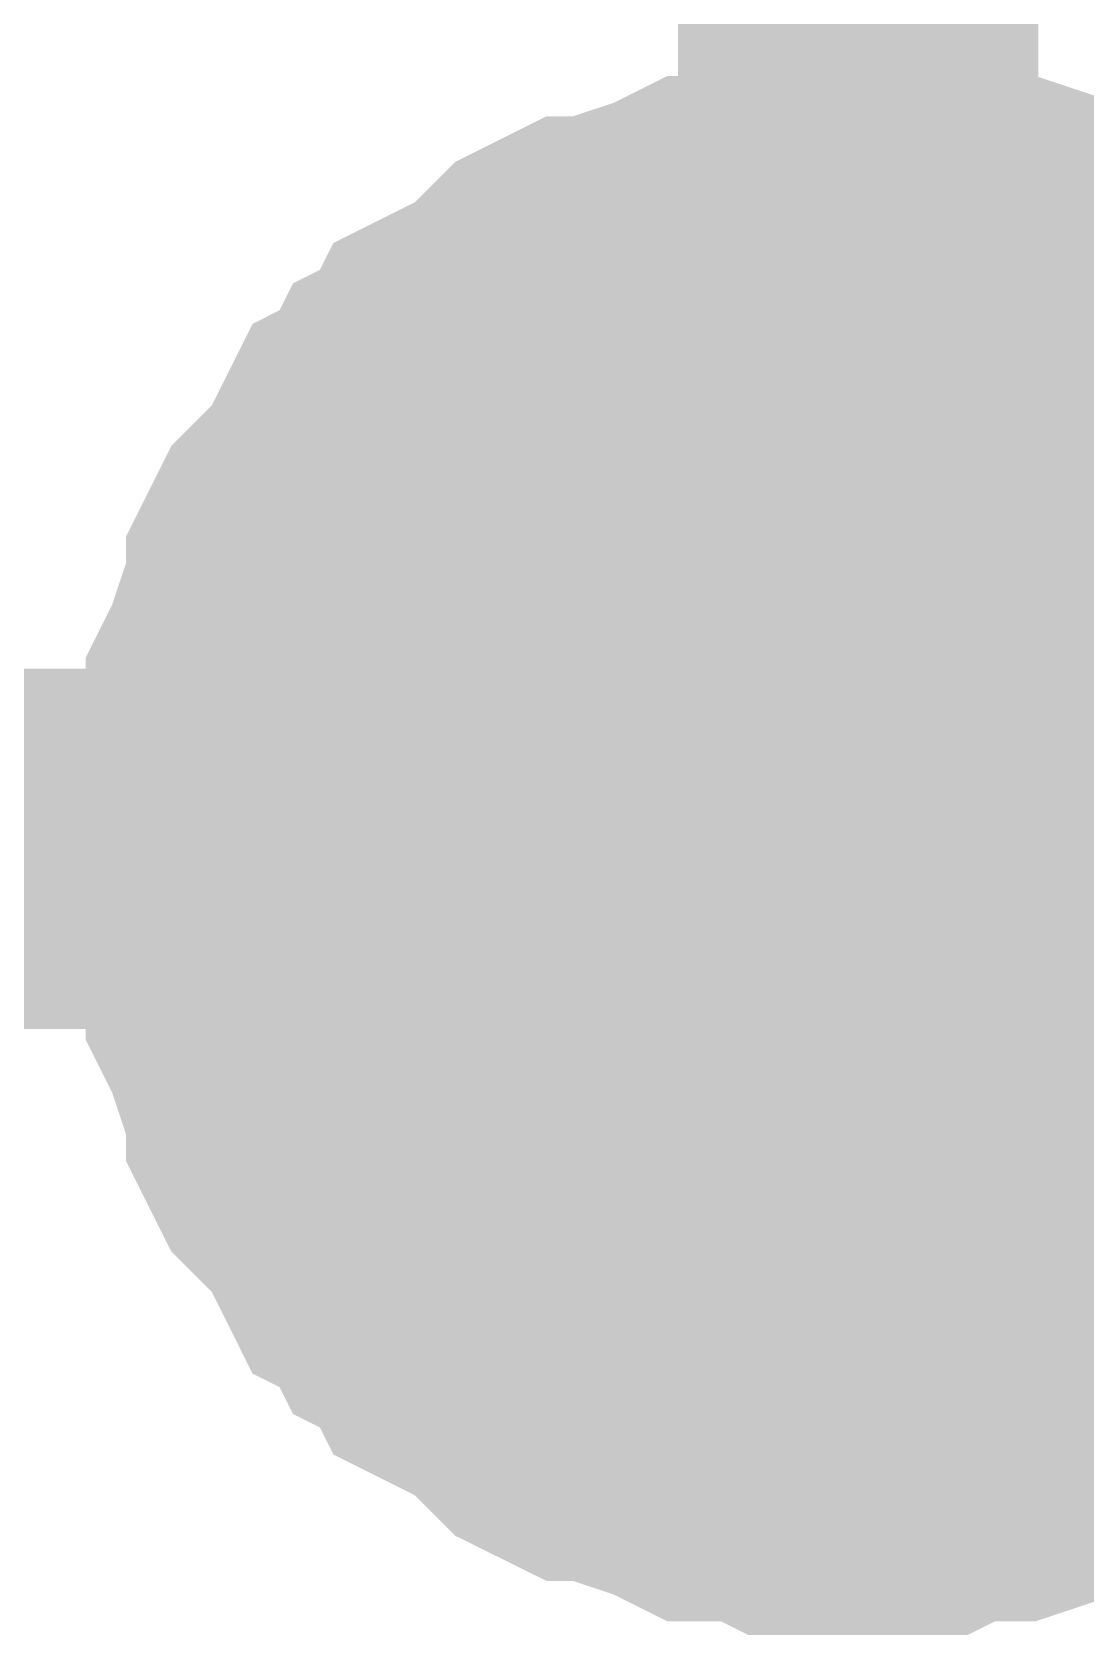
# Model space of a CAD drawing. Header units: inches. Extents: x 0 to 594, y 0 to 420.
# Drawn here: x 136.815 to 137.692, y 194.34 to 195.673 of the extents above; entities that cross this region are included whole.
import ezdxf

# ---------------------------------------------------------------- set-up
doc = ezdxf.new("R2010")
doc.units = ezdxf.units.IN
doc.layers.add('Sheet', color=255, linetype='Continuous')

msp = doc.modelspace()

# ---------------------------------------------------------------- linework, layer by layer
at = {"layer": 'Sheet'}
for points in [[(137.5025, 199.0924, 0.2997, 0.2997, 0), (137.5025, 194.9936, 0.2997, 0.2997, 0)], [(136.9985, 194.9936, 0.2997, 0.2997, 0), (136.9985, 195.016, 0.2997, 0.2997, 0), (136.9985, 195.0496, 0.2997, 0.2997, 0), (137.0097, 195.072, 0.2997, 0.2997, 0), (137.0097, 195.0944, 0.2997, 0.2997, 0), (137.0097, 195.1168, 0.2997, 0.2997, 0), (137.0209, 195.1392, 0.2997, 0.2997, 0), (137.0321, 195.1728, 0.2997, 0.2997, 0), (137.0433, 195.1952, 0.2997, 0.2997, 0), (137.0433, 195.2176, 0.2997, 0.2997, 0), (137.0545, 195.24, 0.2997, 0.2997, 0), (137.0657, 195.2512, 0.2997, 0.2997, 0), (137.0881, 195.2736, 0.2997, 0.2997, 0), (137.0993, 195.296, 0.2997, 0.2997, 0), (137.1105, 195.3184, 0.2997, 0.2997, 0), (137.1329, 195.3296, 0.2997, 0.2997, 0), (137.1441, 195.352, 0.2997, 0.2997, 0), (137.1665, 195.3632, 0.2997, 0.2997, 0), (137.1777, 195.3856, 0.2997, 0.2997, 0), (137.2001, 195.3968, 0.2997, 0.2997, 0), (137.2225, 195.408, 0.2997, 0.2997, 0), (137.2449, 195.4304, 0.2997, 0.2997, 0), (137.2561, 195.4416, 0.2997, 0.2997, 0), (137.2785, 195.4528, 0.2997, 0.2997, 0), (137.3009, 195.4528, 0.2997, 0.2997, 0), (137.3233, 195.464, 0.2997, 0.2997, 0), (137.3569, 195.4751, 0.2997, 0.2997, 0), (137.3793, 195.4863, 0.2997, 0.2997, 0), (137.4017, 195.4863, 0.2997, 0.2997, 0), (137.4241, 195.4863, 0.2997, 0.2997, 0), (137.4465, 195.4975, 0.2997, 0.2997, 0), (137.4801, 195.4975, 0.2997, 0.2997, 0), (137.5025, 195.4975, 0.2997, 0.2997, 0)], [(136.9985, 194.9936, 0.2997, 0.2997, 0), (136.9985, 195.016, 0.2997, 0.2997, 0), (136.9985, 195.0496, 0.2997, 0.2997, 0), (137.0097, 195.072, 0.2997, 0.2997, 0), (137.0097, 195.0944, 0.2997, 0.2997, 0), (137.0097, 195.1168, 0.2997, 0.2997, 0), (137.0209, 195.1392, 0.2997, 0.2997, 0), (137.0321, 195.1728, 0.2997, 0.2997, 0), (137.0433, 195.1952, 0.2997, 0.2997, 0), (137.0433, 195.2176, 0.2997, 0.2997, 0), (137.0545, 195.24, 0.2997, 0.2997, 0), (137.0657, 195.2512, 0.2997, 0.2997, 0), (137.0881, 195.2736, 0.2997, 0.2997, 0), (137.0993, 195.296, 0.2997, 0.2997, 0), (137.1105, 195.3184, 0.2997, 0.2997, 0), (137.1329, 195.3296, 0.2997, 0.2997, 0), (137.1441, 195.352, 0.2997, 0.2997, 0), (137.1665, 195.3632, 0.2997, 0.2997, 0), (137.1777, 195.3856, 0.2997, 0.2997, 0), (137.2001, 195.3968, 0.2997, 0.2997, 0), (137.2225, 195.408, 0.2997, 0.2997, 0), (137.2449, 195.4304, 0.2997, 0.2997, 0), (137.2561, 195.4416, 0.2997, 0.2997, 0), (137.2785, 195.4528, 0.2997, 0.2997, 0), (137.3009, 195.4528, 0.2997, 0.2997, 0), (137.3233, 195.464, 0.2997, 0.2997, 0), (137.3569, 195.4751, 0.2997, 0.2997, 0), (137.3793, 195.4863, 0.2997, 0.2997, 0), (137.4017, 195.4863, 0.2997, 0.2997, 0), (137.4241, 195.4863, 0.2997, 0.2997, 0), (137.4465, 195.4975, 0.2997, 0.2997, 0), (137.4801, 195.4975, 0.2997, 0.2997, 0), (137.5025, 195.4975, 0.2997, 0.2997, 0)], [(136.9985, 194.9936, 0.2997, 0.2997, 0), (136.9985, 195.016, 0.2997, 0.2997, 0), (136.9985, 195.0496, 0.2997, 0.2997, 0), (137.0097, 195.072, 0.2997, 0.2997, 0), (137.0097, 195.0944, 0.2997, 0.2997, 0), (137.0097, 195.1168, 0.2997, 0.2997, 0), (137.0209, 195.1392, 0.2997, 0.2997, 0), (137.0321, 195.1728, 0.2997, 0.2997, 0), (137.0433, 195.1952, 0.2997, 0.2997, 0), (137.0433, 195.2176, 0.2997, 0.2997, 0), (137.0545, 195.24, 0.2997, 0.2997, 0), (137.0657, 195.2512, 0.2997, 0.2997, 0), (137.0881, 195.2736, 0.2997, 0.2997, 0), (137.0993, 195.296, 0.2997, 0.2997, 0), (137.1105, 195.3184, 0.2997, 0.2997, 0), (137.1329, 195.3296, 0.2997, 0.2997, 0), (137.1441, 195.352, 0.2997, 0.2997, 0), (137.1665, 195.3632, 0.2997, 0.2997, 0), (137.1777, 195.3856, 0.2997, 0.2997, 0), (137.2001, 195.3968, 0.2997, 0.2997, 0), (137.2225, 195.408, 0.2997, 0.2997, 0), (137.2449, 195.4304, 0.2997, 0.2997, 0), (137.2561, 195.4416, 0.2997, 0.2997, 0), (137.2785, 195.4528, 0.2997, 0.2997, 0), (137.3009, 195.4528, 0.2997, 0.2997, 0), (137.3233, 195.464, 0.2997, 0.2997, 0), (137.3569, 195.4751, 0.2997, 0.2997, 0), (137.3793, 195.4863, 0.2997, 0.2997, 0), (137.4017, 195.4863, 0.2997, 0.2997, 0), (137.4241, 195.4863, 0.2997, 0.2997, 0), (137.4465, 195.4975, 0.2997, 0.2997, 0), (137.4801, 195.4975, 0.2997, 0.2997, 0), (137.5025, 195.4975, 0.2997, 0.2997, 0)], [(136.9985, 194.9936, 0.2997, 0.2997, 0), (136.9985, 195.016, 0.2997, 0.2997, 0), (136.9985, 195.0496, 0.2997, 0.2997, 0), (137.0097, 195.072, 0.2997, 0.2997, 0), (137.0097, 195.0944, 0.2997, 0.2997, 0), (137.0097, 195.1168, 0.2997, 0.2997, 0), (137.0209, 195.1392, 0.2997, 0.2997, 0), (137.0321, 195.1728, 0.2997, 0.2997, 0), (137.0433, 195.1952, 0.2997, 0.2997, 0), (137.0433, 195.2176, 0.2997, 0.2997, 0), (137.0545, 195.24, 0.2997, 0.2997, 0), (137.0657, 195.2512, 0.2997, 0.2997, 0), (137.0881, 195.2736, 0.2997, 0.2997, 0), (137.0993, 195.296, 0.2997, 0.2997, 0), (137.1105, 195.3184, 0.2997, 0.2997, 0), (137.1329, 195.3296, 0.2997, 0.2997, 0), (137.1441, 195.352, 0.2997, 0.2997, 0), (137.1665, 195.3632, 0.2997, 0.2997, 0), (137.1777, 195.3856, 0.2997, 0.2997, 0), (137.2001, 195.3968, 0.2997, 0.2997, 0), (137.2225, 195.408, 0.2997, 0.2997, 0), (137.2449, 195.4304, 0.2997, 0.2997, 0), (137.2561, 195.4416, 0.2997, 0.2997, 0), (137.2785, 195.4528, 0.2997, 0.2997, 0), (137.3009, 195.4528, 0.2997, 0.2997, 0), (137.3233, 195.464, 0.2997, 0.2997, 0), (137.3569, 195.4751, 0.2997, 0.2997, 0), (137.3793, 195.4863, 0.2997, 0.2997, 0), (137.4017, 195.4863, 0.2997, 0.2997, 0), (137.4241, 195.4863, 0.2997, 0.2997, 0), (137.4465, 195.4975, 0.2997, 0.2997, 0), (137.4801, 195.4975, 0.2997, 0.2997, 0), (137.5025, 195.4975, 0.2997, 0.2997, 0)], [(136.9985, 194.9936, 0.2997, 0.2997, 0), (136.9985, 195.016, 0.2997, 0.2997, 0), (136.9985, 195.0496, 0.2997, 0.2997, 0), (137.0097, 195.072, 0.2997, 0.2997, 0), (137.0097, 195.0944, 0.2997, 0.2997, 0), (137.0097, 195.1168, 0.2997, 0.2997, 0), (137.0209, 195.1392, 0.2997, 0.2997, 0), (137.0321, 195.1728, 0.2997, 0.2997, 0), (137.0433, 195.1952, 0.2997, 0.2997, 0), (137.0433, 195.2176, 0.2997, 0.2997, 0), (137.0545, 195.24, 0.2997, 0.2997, 0), (137.0657, 195.2512, 0.2997, 0.2997, 0), (137.0881, 195.2736, 0.2997, 0.2997, 0), (137.0993, 195.296, 0.2997, 0.2997, 0), (137.1105, 195.3184, 0.2997, 0.2997, 0), (137.1329, 195.3296, 0.2997, 0.2997, 0), (137.1441, 195.352, 0.2997, 0.2997, 0), (137.1665, 195.3632, 0.2997, 0.2997, 0), (137.1777, 195.3856, 0.2997, 0.2997, 0), (137.2001, 195.3968, 0.2997, 0.2997, 0), (137.2225, 195.408, 0.2997, 0.2997, 0), (137.2449, 195.4304, 0.2997, 0.2997, 0), (137.2561, 195.4416, 0.2997, 0.2997, 0), (137.2785, 195.4528, 0.2997, 0.2997, 0), (137.3009, 195.4528, 0.2997, 0.2997, 0), (137.3233, 195.464, 0.2997, 0.2997, 0), (137.3569, 195.4751, 0.2997, 0.2997, 0), (137.3793, 195.4863, 0.2997, 0.2997, 0), (137.4017, 195.4863, 0.2997, 0.2997, 0), (137.4241, 195.4863, 0.2997, 0.2997, 0), (137.4465, 195.4975, 0.2997, 0.2997, 0), (137.4801, 195.4975, 0.2997, 0.2997, 0), (137.5025, 195.4975, 0.2997, 0.2997, 0)], [(137.5025, 195.4975, 0.2997, 0.2997, 0), (137.5025, 195.4975, 0.2997, 0.2997, 0)], [(137.5025, 195.4975, 0.2997, 0.2997, 0), (137.5249, 195.4975, 0.2997, 0.2997, 0), (137.5585, 195.4975, 0.2997, 0.2997, 0), (137.5809, 195.4863, 0.2997, 0.2997, 0), (137.6033, 195.4863, 0.2997, 0.2997, 0), (137.6257, 195.4863, 0.2997, 0.2997, 0), (137.6593, 195.4751, 0.2997, 0.2997, 0), (137.6817, 195.464, 0.2997, 0.2997, 0), (137.7041, 195.4528, 0.2997, 0.2997, 0), (137.7265, 195.4528, 0.2997, 0.2997, 0), (137.7489, 195.4416, 0.2997, 0.2997, 0), (137.7713, 195.4304, 0.2997, 0.2997, 0), (137.7937, 195.408, 0.2997, 0.2997, 0), (137.8049, 195.3968, 0.2997, 0.2997, 0), (137.8273, 195.3856, 0.2997, 0.2997, 0), (137.8497, 195.3632, 0.2997, 0.2997, 0)], [(137.5025, 195.4975, 0.2997, 0.2997, 0), (137.5025, 195.4975, 0.2997, 0.2997, 0)], [(137.5025, 195.4975, 0.2997, 0.2997, 0), (137.5249, 195.4975, 0.2997, 0.2997, 0), (137.5585, 195.4975, 0.2997, 0.2997, 0), (137.5809, 195.4863, 0.2997, 0.2997, 0), (137.6033, 195.4863, 0.2997, 0.2997, 0), (137.6257, 195.4863, 0.2997, 0.2997, 0), (137.6593, 195.4751, 0.2997, 0.2997, 0), (137.6817, 195.464, 0.2997, 0.2997, 0), (137.7041, 195.4528, 0.2997, 0.2997, 0), (137.7265, 195.4528, 0.2997, 0.2997, 0), (137.7489, 195.4416, 0.2997, 0.2997, 0), (137.7713, 195.4304, 0.2997, 0.2997, 0), (137.7937, 195.408, 0.2997, 0.2997, 0), (137.8049, 195.3968, 0.2997, 0.2997, 0), (137.8273, 195.3856, 0.2997, 0.2997, 0), (137.8497, 195.3632, 0.2997, 0.2997, 0)], [(137.5025, 195.4975, 0.2997, 0.2997, 0), (137.5025, 195.4975, 0.2997, 0.2997, 0)], [(137.5025, 195.4975, 0.2997, 0.2997, 0), (137.5249, 195.4975, 0.2997, 0.2997, 0), (137.5585, 195.4975, 0.2997, 0.2997, 0), (137.5809, 195.4863, 0.2997, 0.2997, 0), (137.6033, 195.4863, 0.2997, 0.2997, 0), (137.6257, 195.4863, 0.2997, 0.2997, 0), (137.6593, 195.4751, 0.2997, 0.2997, 0), (137.6817, 195.464, 0.2997, 0.2997, 0), (137.7041, 195.4528, 0.2997, 0.2997, 0), (137.7265, 195.4528, 0.2997, 0.2997, 0), (137.7489, 195.4416, 0.2997, 0.2997, 0), (137.7713, 195.4304, 0.2997, 0.2997, 0), (137.7937, 195.408, 0.2997, 0.2997, 0), (137.8049, 195.3968, 0.2997, 0.2997, 0), (137.8273, 195.3856, 0.2997, 0.2997, 0), (137.8497, 195.3632, 0.2997, 0.2997, 0)], [(137.5025, 195.4975, 0.2997, 0.2997, 0), (137.5025, 195.4975, 0.2997, 0.2997, 0)], [(137.5025, 195.4975, 0.2997, 0.2997, 0), (137.5249, 195.4975, 0.2997, 0.2997, 0), (137.5585, 195.4975, 0.2997, 0.2997, 0), (137.5809, 195.4863, 0.2997, 0.2997, 0), (137.6033, 195.4863, 0.2997, 0.2997, 0), (137.6257, 195.4863, 0.2997, 0.2997, 0), (137.6593, 195.4751, 0.2997, 0.2997, 0), (137.6817, 195.464, 0.2997, 0.2997, 0), (137.7041, 195.4528, 0.2997, 0.2997, 0), (137.7265, 195.4528, 0.2997, 0.2997, 0), (137.7489, 195.4416, 0.2997, 0.2997, 0), (137.7713, 195.4304, 0.2997, 0.2997, 0), (137.7937, 195.408, 0.2997, 0.2997, 0), (137.8049, 195.3968, 0.2997, 0.2997, 0), (137.8273, 195.3856, 0.2997, 0.2997, 0), (137.8497, 195.3632, 0.2997, 0.2997, 0)], [(137.5025, 195.4975, 0.2997, 0.2997, 0), (137.5025, 195.4975, 0.2997, 0.2997, 0)], [(137.5025, 195.4975, 0.2997, 0.2997, 0), (137.5249, 195.4975, 0.2997, 0.2997, 0), (137.5585, 195.4975, 0.2997, 0.2997, 0), (137.5809, 195.4863, 0.2997, 0.2997, 0), (137.6033, 195.4863, 0.2997, 0.2997, 0), (137.6257, 195.4863, 0.2997, 0.2997, 0), (137.6593, 195.4751, 0.2997, 0.2997, 0), (137.6817, 195.464, 0.2997, 0.2997, 0), (137.7041, 195.4528, 0.2997, 0.2997, 0), (137.7265, 195.4528, 0.2997, 0.2997, 0), (137.7489, 195.4416, 0.2997, 0.2997, 0), (137.7713, 195.4304, 0.2997, 0.2997, 0), (137.7937, 195.408, 0.2997, 0.2997, 0), (137.8049, 195.3968, 0.2997, 0.2997, 0), (137.8273, 195.3856, 0.2997, 0.2997, 0), (137.8497, 195.3632, 0.2997, 0.2997, 0)], [(136.9985, 194.9936, 0.0991, 0.0991, 0), (136.9985, 195.016, 0.0991, 0.0991, 0), (136.9985, 195.0496, 0.0991, 0.0991, 0), (137.0097, 195.072, 0.0991, 0.0991, 0), (137.0097, 195.0944, 0.0991, 0.0991, 0), (137.0097, 195.1168, 0.0991, 0.0991, 0), (137.0209, 195.1392, 0.0991, 0.0991, 0), (137.0321, 195.1728, 0.0991, 0.0991, 0), (137.0433, 195.1952, 0.0991, 0.0991, 0), (137.0433, 195.2176, 0.0991, 0.0991, 0), (137.0545, 195.24, 0.0991, 0.0991, 0), (137.0657, 195.2512, 0.0991, 0.0991, 0), (137.0881, 195.2736, 0.0991, 0.0991, 0), (137.0993, 195.296, 0.0991, 0.0991, 0), (137.1105, 195.3184, 0.0991, 0.0991, 0), (137.1329, 195.3296, 0.0991, 0.0991, 0), (137.1441, 195.352, 0.0991, 0.0991, 0), (137.1665, 195.3632, 0.0991, 0.0991, 0), (137.1777, 195.3856, 0.0991, 0.0991, 0), (137.2001, 195.3968, 0.0991, 0.0991, 0), (137.2225, 195.408, 0.0991, 0.0991, 0), (137.2449, 195.4304, 0.0991, 0.0991, 0), (137.2561, 195.4416, 0.0991, 0.0991, 0), (137.2785, 195.4528, 0.0991, 0.0991, 0), (137.3009, 195.4528, 0.0991, 0.0991, 0), (137.3233, 195.464, 0.0991, 0.0991, 0), (137.3569, 195.4751, 0.0991, 0.0991, 0), (137.3793, 195.4863, 0.0991, 0.0991, 0), (137.4017, 195.4863, 0.0991, 0.0991, 0), (137.4241, 195.4863, 0.0991, 0.0991, 0), (137.4465, 195.4975, 0.0991, 0.0991, 0), (137.4801, 195.4975, 0.0991, 0.0991, 0), (137.5025, 195.4975, 0.0991, 0.0991, 0)], [(136.9985, 194.9936, 0.0991, 0.0991, 0), (136.9985, 195.016, 0.0991, 0.0991, 0), (136.9985, 195.0496, 0.0991, 0.0991, 0), (137.0097, 195.072, 0.0991, 0.0991, 0), (137.0097, 195.0944, 0.0991, 0.0991, 0), (137.0097, 195.1168, 0.0991, 0.0991, 0), (137.0209, 195.1392, 0.0991, 0.0991, 0), (137.0321, 195.1728, 0.0991, 0.0991, 0), (137.0433, 195.1952, 0.0991, 0.0991, 0), (137.0433, 195.2176, 0.0991, 0.0991, 0), (137.0545, 195.24, 0.0991, 0.0991, 0), (137.0657, 195.2512, 0.0991, 0.0991, 0), (137.0881, 195.2736, 0.0991, 0.0991, 0), (137.0993, 195.296, 0.0991, 0.0991, 0), (137.1105, 195.3184, 0.0991, 0.0991, 0), (137.1329, 195.3296, 0.0991, 0.0991, 0), (137.1441, 195.352, 0.0991, 0.0991, 0), (137.1665, 195.3632, 0.0991, 0.0991, 0), (137.1777, 195.3856, 0.0991, 0.0991, 0), (137.2001, 195.3968, 0.0991, 0.0991, 0), (137.2225, 195.408, 0.0991, 0.0991, 0), (137.2449, 195.4304, 0.0991, 0.0991, 0), (137.2561, 195.4416, 0.0991, 0.0991, 0), (137.2785, 195.4528, 0.0991, 0.0991, 0), (137.3009, 195.4528, 0.0991, 0.0991, 0), (137.3233, 195.464, 0.0991, 0.0991, 0), (137.3569, 195.4751, 0.0991, 0.0991, 0), (137.3793, 195.4863, 0.0991, 0.0991, 0), (137.4017, 195.4863, 0.0991, 0.0991, 0), (137.4241, 195.4863, 0.0991, 0.0991, 0), (137.4465, 195.4975, 0.0991, 0.0991, 0), (137.4801, 195.4975, 0.0991, 0.0991, 0), (137.5025, 195.4975, 0.0991, 0.0991, 0)], [(136.9985, 194.9936, 0.0991, 0.0991, 0), (136.9985, 195.016, 0.0991, 0.0991, 0), (136.9985, 195.0496, 0.0991, 0.0991, 0), (137.0097, 195.072, 0.0991, 0.0991, 0), (137.0097, 195.0944, 0.0991, 0.0991, 0), (137.0097, 195.1168, 0.0991, 0.0991, 0), (137.0209, 195.1392, 0.0991, 0.0991, 0), (137.0321, 195.1728, 0.0991, 0.0991, 0), (137.0433, 195.1952, 0.0991, 0.0991, 0), (137.0433, 195.2176, 0.0991, 0.0991, 0), (137.0545, 195.24, 0.0991, 0.0991, 0), (137.0657, 195.2512, 0.0991, 0.0991, 0), (137.0881, 195.2736, 0.0991, 0.0991, 0), (137.0993, 195.296, 0.0991, 0.0991, 0), (137.1105, 195.3184, 0.0991, 0.0991, 0), (137.1329, 195.3296, 0.0991, 0.0991, 0), (137.1441, 195.352, 0.0991, 0.0991, 0), (137.1665, 195.3632, 0.0991, 0.0991, 0), (137.1777, 195.3856, 0.0991, 0.0991, 0), (137.2001, 195.3968, 0.0991, 0.0991, 0), (137.2225, 195.408, 0.0991, 0.0991, 0), (137.2449, 195.4304, 0.0991, 0.0991, 0), (137.2561, 195.4416, 0.0991, 0.0991, 0), (137.2785, 195.4528, 0.0991, 0.0991, 0), (137.3009, 195.4528, 0.0991, 0.0991, 0), (137.3233, 195.464, 0.0991, 0.0991, 0), (137.3569, 195.4751, 0.0991, 0.0991, 0), (137.3793, 195.4863, 0.0991, 0.0991, 0), (137.4017, 195.4863, 0.0991, 0.0991, 0), (137.4241, 195.4863, 0.0991, 0.0991, 0), (137.4465, 195.4975, 0.0991, 0.0991, 0), (137.4801, 195.4975, 0.0991, 0.0991, 0), (137.5025, 195.4975, 0.0991, 0.0991, 0)], [(136.9985, 194.9936, 0.0991, 0.0991, 0), (136.9985, 195.016, 0.0991, 0.0991, 0), (136.9985, 195.0496, 0.0991, 0.0991, 0), (137.0097, 195.072, 0.0991, 0.0991, 0), (137.0097, 195.0944, 0.0991, 0.0991, 0), (137.0097, 195.1168, 0.0991, 0.0991, 0), (137.0209, 195.1392, 0.0991, 0.0991, 0), (137.0321, 195.1728, 0.0991, 0.0991, 0), (137.0433, 195.1952, 0.0991, 0.0991, 0), (137.0433, 195.2176, 0.0991, 0.0991, 0), (137.0545, 195.24, 0.0991, 0.0991, 0), (137.0657, 195.2512, 0.0991, 0.0991, 0), (137.0881, 195.2736, 0.0991, 0.0991, 0), (137.0993, 195.296, 0.0991, 0.0991, 0), (137.1105, 195.3184, 0.0991, 0.0991, 0), (137.1329, 195.3296, 0.0991, 0.0991, 0), (137.1441, 195.352, 0.0991, 0.0991, 0), (137.1665, 195.3632, 0.0991, 0.0991, 0), (137.1777, 195.3856, 0.0991, 0.0991, 0), (137.2001, 195.3968, 0.0991, 0.0991, 0), (137.2225, 195.408, 0.0991, 0.0991, 0), (137.2449, 195.4304, 0.0991, 0.0991, 0), (137.2561, 195.4416, 0.0991, 0.0991, 0), (137.2785, 195.4528, 0.0991, 0.0991, 0), (137.3009, 195.4528, 0.0991, 0.0991, 0), (137.3233, 195.464, 0.0991, 0.0991, 0), (137.3569, 195.4751, 0.0991, 0.0991, 0), (137.3793, 195.4863, 0.0991, 0.0991, 0), (137.4017, 195.4863, 0.0991, 0.0991, 0), (137.4241, 195.4863, 0.0991, 0.0991, 0), (137.4465, 195.4975, 0.0991, 0.0991, 0), (137.4801, 195.4975, 0.0991, 0.0991, 0), (137.5025, 195.4975, 0.0991, 0.0991, 0)], [(136.9985, 194.9936, 0.0991, 0.0991, 0), (136.9985, 195.016, 0.0991, 0.0991, 0), (136.9985, 195.0496, 0.0991, 0.0991, 0), (137.0097, 195.072, 0.0991, 0.0991, 0), (137.0097, 195.0944, 0.0991, 0.0991, 0), (137.0097, 195.1168, 0.0991, 0.0991, 0), (137.0209, 195.1392, 0.0991, 0.0991, 0), (137.0321, 195.1728, 0.0991, 0.0991, 0), (137.0433, 195.1952, 0.0991, 0.0991, 0), (137.0433, 195.2176, 0.0991, 0.0991, 0), (137.0545, 195.24, 0.0991, 0.0991, 0), (137.0657, 195.2512, 0.0991, 0.0991, 0), (137.0881, 195.2736, 0.0991, 0.0991, 0), (137.0993, 195.296, 0.0991, 0.0991, 0), (137.1105, 195.3184, 0.0991, 0.0991, 0), (137.1329, 195.3296, 0.0991, 0.0991, 0), (137.1441, 195.352, 0.0991, 0.0991, 0), (137.1665, 195.3632, 0.0991, 0.0991, 0), (137.1777, 195.3856, 0.0991, 0.0991, 0), (137.2001, 195.3968, 0.0991, 0.0991, 0), (137.2225, 195.408, 0.0991, 0.0991, 0), (137.2449, 195.4304, 0.0991, 0.0991, 0), (137.2561, 195.4416, 0.0991, 0.0991, 0), (137.2785, 195.4528, 0.0991, 0.0991, 0), (137.3009, 195.4528, 0.0991, 0.0991, 0), (137.3233, 195.464, 0.0991, 0.0991, 0), (137.3569, 195.4751, 0.0991, 0.0991, 0), (137.3793, 195.4863, 0.0991, 0.0991, 0), (137.4017, 195.4863, 0.0991, 0.0991, 0), (137.4241, 195.4863, 0.0991, 0.0991, 0), (137.4465, 195.4975, 0.0991, 0.0991, 0), (137.4801, 195.4975, 0.0991, 0.0991, 0), (137.5025, 195.4975, 0.0991, 0.0991, 0)], [(137.5025, 195.4975, 0.0991, 0.0991, 0), (137.5025, 195.4975, 0.0991, 0.0991, 0)], [(137.5025, 195.4975, 0.0991, 0.0991, 0), (137.5249, 195.4975, 0.0991, 0.0991, 0), (137.5585, 195.4975, 0.0991, 0.0991, 0), (137.5809, 195.4863, 0.0991, 0.0991, 0), (137.6033, 195.4863, 0.0991, 0.0991, 0), (137.6257, 195.4863, 0.0991, 0.0991, 0), (137.6593, 195.4751, 0.0991, 0.0991, 0), (137.6817, 195.464, 0.0991, 0.0991, 0), (137.7041, 195.4528, 0.0991, 0.0991, 0), (137.7265, 195.4528, 0.0991, 0.0991, 0), (137.7489, 195.4416, 0.0991, 0.0991, 0)], [(137.5025, 195.4975, 0.0991, 0.0991, 0), (137.5025, 195.4975, 0.0991, 0.0991, 0)], [(137.5025, 195.4975, 0.0991, 0.0991, 0), (137.5249, 195.4975, 0.0991, 0.0991, 0), (137.5585, 195.4975, 0.0991, 0.0991, 0), (137.5809, 195.4863, 0.0991, 0.0991, 0), (137.6033, 195.4863, 0.0991, 0.0991, 0), (137.6257, 195.4863, 0.0991, 0.0991, 0), (137.6593, 195.4751, 0.0991, 0.0991, 0), (137.6817, 195.464, 0.0991, 0.0991, 0), (137.7041, 195.4528, 0.0991, 0.0991, 0), (137.7265, 195.4528, 0.0991, 0.0991, 0), (137.7489, 195.4416, 0.0991, 0.0991, 0)], [(137.5025, 195.4975, 0.0991, 0.0991, 0), (137.5025, 195.4975, 0.0991, 0.0991, 0)], [(137.5025, 195.4975, 0.0991, 0.0991, 0), (137.5249, 195.4975, 0.0991, 0.0991, 0), (137.5585, 195.4975, 0.0991, 0.0991, 0), (137.5809, 195.4863, 0.0991, 0.0991, 0), (137.6033, 195.4863, 0.0991, 0.0991, 0), (137.6257, 195.4863, 0.0991, 0.0991, 0), (137.6593, 195.4751, 0.0991, 0.0991, 0), (137.6817, 195.464, 0.0991, 0.0991, 0), (137.7041, 195.4528, 0.0991, 0.0991, 0), (137.7265, 195.4528, 0.0991, 0.0991, 0), (137.7489, 195.4416, 0.0991, 0.0991, 0)], [(137.5025, 195.4975, 0.0991, 0.0991, 0), (137.5025, 195.4975, 0.0991, 0.0991, 0)], [(137.5025, 195.4975, 0.0991, 0.0991, 0), (137.5249, 195.4975, 0.0991, 0.0991, 0), (137.5585, 195.4975, 0.0991, 0.0991, 0), (137.5809, 195.4863, 0.0991, 0.0991, 0), (137.6033, 195.4863, 0.0991, 0.0991, 0), (137.6257, 195.4863, 0.0991, 0.0991, 0), (137.6593, 195.4751, 0.0991, 0.0991, 0), (137.6817, 195.464, 0.0991, 0.0991, 0), (137.7041, 195.4528, 0.0991, 0.0991, 0), (137.7265, 195.4528, 0.0991, 0.0991, 0), (137.7489, 195.4416, 0.0991, 0.0991, 0)], [(137.5025, 195.4975, 0.0991, 0.0991, 0), (137.5025, 195.4975, 0.0991, 0.0991, 0)], [(137.5025, 195.4975, 0.0991, 0.0991, 0), (137.5249, 195.4975, 0.0991, 0.0991, 0), (137.5585, 195.4975, 0.0991, 0.0991, 0), (137.5809, 195.4863, 0.0991, 0.0991, 0), (137.6033, 195.4863, 0.0991, 0.0991, 0), (137.6257, 195.4863, 0.0991, 0.0991, 0), (137.6593, 195.4751, 0.0991, 0.0991, 0), (137.6817, 195.464, 0.0991, 0.0991, 0), (137.7041, 195.4528, 0.0991, 0.0991, 0), (137.7265, 195.4528, 0.0991, 0.0991, 0), (137.7489, 195.4416, 0.0991, 0.0991, 0)], [(147.5033, 194.9936, 0.2997, 0.2997, 0), (137.5025, 194.9936, 0.2997, 0.2997, 0), (130.0103, 194.9936, 0.2997, 0.2997, 0)], [(137.5025, 194.4897, 0.2997, 0.2997, 0), (137.4801, 194.4897, 0.2997, 0.2997, 0), (137.4465, 194.4897, 0.2997, 0.2997, 0), (137.4241, 194.5009, 0.2997, 0.2997, 0), (137.4017, 194.5009, 0.2997, 0.2997, 0), (137.3793, 194.5009, 0.2997, 0.2997, 0), (137.3569, 194.5121, 0.2997, 0.2997, 0), (137.3233, 194.5233, 0.2997, 0.2997, 0), (137.3009, 194.5345, 0.2997, 0.2997, 0), (137.2785, 194.5345, 0.2997, 0.2997, 0), (137.2561, 194.5456, 0.2997, 0.2997, 0), (137.2449, 194.5568, 0.2997, 0.2997, 0), (137.2225, 194.5792, 0.2997, 0.2997, 0), (137.2001, 194.5904, 0.2997, 0.2997, 0), (137.1777, 194.6016, 0.2997, 0.2997, 0), (137.1665, 194.624, 0.2997, 0.2997, 0), (137.1441, 194.6352, 0.2997, 0.2997, 0), (137.1329, 194.6576, 0.2997, 0.2997, 0), (137.1105, 194.6688, 0.2997, 0.2997, 0), (137.0993, 194.6912, 0.2997, 0.2997, 0), (137.0881, 194.7136, 0.2997, 0.2997, 0), (137.0657, 194.736, 0.2997, 0.2997, 0), (137.0545, 194.7472, 0.2997, 0.2997, 0), (137.0433, 194.7696, 0.2997, 0.2997, 0), (137.0433, 194.792, 0.2997, 0.2997, 0), (137.0321, 194.8144, 0.2997, 0.2997, 0), (137.0209, 194.848, 0.2997, 0.2997, 0), (137.0097, 194.8704, 0.2997, 0.2997, 0), (137.0097, 194.8928, 0.2997, 0.2997, 0), (137.0097, 194.9152, 0.2997, 0.2997, 0), (136.9985, 194.9376, 0.2997, 0.2997, 0), (136.9985, 194.9712, 0.2997, 0.2997, 0), (136.9985, 194.9936, 0.2997, 0.2997, 0)], [(136.9985, 194.9936, 0.2997, 0.2997, 0), (136.9985, 194.9936, 0.2997, 0.2997, 0)], [(137.5025, 194.4897, 0.2997, 0.2997, 0), (137.4801, 194.4897, 0.2997, 0.2997, 0), (137.4465, 194.4897, 0.2997, 0.2997, 0), (137.4241, 194.5009, 0.2997, 0.2997, 0), (137.4017, 194.5009, 0.2997, 0.2997, 0), (137.3793, 194.5009, 0.2997, 0.2997, 0), (137.3569, 194.5121, 0.2997, 0.2997, 0), (137.3233, 194.5233, 0.2997, 0.2997, 0), (137.3009, 194.5345, 0.2997, 0.2997, 0), (137.2785, 194.5345, 0.2997, 0.2997, 0), (137.2561, 194.5456, 0.2997, 0.2997, 0), (137.2449, 194.5568, 0.2997, 0.2997, 0), (137.2225, 194.5792, 0.2997, 0.2997, 0), (137.2001, 194.5904, 0.2997, 0.2997, 0), (137.1777, 194.6016, 0.2997, 0.2997, 0), (137.1665, 194.624, 0.2997, 0.2997, 0), (137.1441, 194.6352, 0.2997, 0.2997, 0), (137.1329, 194.6576, 0.2997, 0.2997, 0), (137.1105, 194.6688, 0.2997, 0.2997, 0), (137.0993, 194.6912, 0.2997, 0.2997, 0), (137.0881, 194.7136, 0.2997, 0.2997, 0), (137.0657, 194.736, 0.2997, 0.2997, 0), (137.0545, 194.7472, 0.2997, 0.2997, 0), (137.0433, 194.7696, 0.2997, 0.2997, 0), (137.0433, 194.792, 0.2997, 0.2997, 0), (137.0321, 194.8144, 0.2997, 0.2997, 0), (137.0209, 194.848, 0.2997, 0.2997, 0), (137.0097, 194.8704, 0.2997, 0.2997, 0), (137.0097, 194.8928, 0.2997, 0.2997, 0), (137.0097, 194.9152, 0.2997, 0.2997, 0), (136.9985, 194.9376, 0.2997, 0.2997, 0), (136.9985, 194.9712, 0.2997, 0.2997, 0), (136.9985, 194.9936, 0.2997, 0.2997, 0)], [(136.9985, 194.9936, 0.2997, 0.2997, 0), (136.9985, 194.9936, 0.2997, 0.2997, 0)], [(137.5025, 194.4897, 0.2997, 0.2997, 0), (137.4801, 194.4897, 0.2997, 0.2997, 0), (137.4465, 194.4897, 0.2997, 0.2997, 0), (137.4241, 194.5009, 0.2997, 0.2997, 0), (137.4017, 194.5009, 0.2997, 0.2997, 0), (137.3793, 194.5009, 0.2997, 0.2997, 0), (137.3569, 194.5121, 0.2997, 0.2997, 0), (137.3233, 194.5233, 0.2997, 0.2997, 0), (137.3009, 194.5345, 0.2997, 0.2997, 0), (137.2785, 194.5345, 0.2997, 0.2997, 0), (137.2561, 194.5456, 0.2997, 0.2997, 0), (137.2449, 194.5568, 0.2997, 0.2997, 0), (137.2225, 194.5792, 0.2997, 0.2997, 0), (137.2001, 194.5904, 0.2997, 0.2997, 0), (137.1777, 194.6016, 0.2997, 0.2997, 0), (137.1665, 194.624, 0.2997, 0.2997, 0), (137.1441, 194.6352, 0.2997, 0.2997, 0), (137.1329, 194.6576, 0.2997, 0.2997, 0), (137.1105, 194.6688, 0.2997, 0.2997, 0), (137.0993, 194.6912, 0.2997, 0.2997, 0), (137.0881, 194.7136, 0.2997, 0.2997, 0), (137.0657, 194.736, 0.2997, 0.2997, 0), (137.0545, 194.7472, 0.2997, 0.2997, 0), (137.0433, 194.7696, 0.2997, 0.2997, 0), (137.0433, 194.792, 0.2997, 0.2997, 0), (137.0321, 194.8144, 0.2997, 0.2997, 0), (137.0209, 194.848, 0.2997, 0.2997, 0), (137.0097, 194.8704, 0.2997, 0.2997, 0), (137.0097, 194.8928, 0.2997, 0.2997, 0), (137.0097, 194.9152, 0.2997, 0.2997, 0), (136.9985, 194.9376, 0.2997, 0.2997, 0), (136.9985, 194.9712, 0.2997, 0.2997, 0), (136.9985, 194.9936, 0.2997, 0.2997, 0)], [(136.9985, 194.9936, 0.2997, 0.2997, 0), (136.9985, 194.9936, 0.2997, 0.2997, 0)], [(137.5025, 194.4897, 0.2997, 0.2997, 0), (137.4801, 194.4897, 0.2997, 0.2997, 0), (137.4465, 194.4897, 0.2997, 0.2997, 0), (137.4241, 194.5009, 0.2997, 0.2997, 0), (137.4017, 194.5009, 0.2997, 0.2997, 0), (137.3793, 194.5009, 0.2997, 0.2997, 0), (137.3569, 194.5121, 0.2997, 0.2997, 0), (137.3233, 194.5233, 0.2997, 0.2997, 0), (137.3009, 194.5345, 0.2997, 0.2997, 0), (137.2785, 194.5345, 0.2997, 0.2997, 0), (137.2561, 194.5456, 0.2997, 0.2997, 0), (137.2449, 194.5568, 0.2997, 0.2997, 0), (137.2225, 194.5792, 0.2997, 0.2997, 0), (137.2001, 194.5904, 0.2997, 0.2997, 0), (137.1777, 194.6016, 0.2997, 0.2997, 0), (137.1665, 194.624, 0.2997, 0.2997, 0), (137.1441, 194.6352, 0.2997, 0.2997, 0), (137.1329, 194.6576, 0.2997, 0.2997, 0), (137.1105, 194.6688, 0.2997, 0.2997, 0), (137.0993, 194.6912, 0.2997, 0.2997, 0), (137.0881, 194.7136, 0.2997, 0.2997, 0), (137.0657, 194.736, 0.2997, 0.2997, 0), (137.0545, 194.7472, 0.2997, 0.2997, 0), (137.0433, 194.7696, 0.2997, 0.2997, 0), (137.0433, 194.792, 0.2997, 0.2997, 0), (137.0321, 194.8144, 0.2997, 0.2997, 0), (137.0209, 194.848, 0.2997, 0.2997, 0), (137.0097, 194.8704, 0.2997, 0.2997, 0), (137.0097, 194.8928, 0.2997, 0.2997, 0), (137.0097, 194.9152, 0.2997, 0.2997, 0), (136.9985, 194.9376, 0.2997, 0.2997, 0), (136.9985, 194.9712, 0.2997, 0.2997, 0), (136.9985, 194.9936, 0.2997, 0.2997, 0)], [(136.9985, 194.9936, 0.2997, 0.2997, 0), (136.9985, 194.9936, 0.2997, 0.2997, 0)], [(137.5025, 194.4897, 0.2997, 0.2997, 0), (137.4801, 194.4897, 0.2997, 0.2997, 0), (137.4465, 194.4897, 0.2997, 0.2997, 0), (137.4241, 194.5009, 0.2997, 0.2997, 0), (137.4017, 194.5009, 0.2997, 0.2997, 0), (137.3793, 194.5009, 0.2997, 0.2997, 0), (137.3569, 194.5121, 0.2997, 0.2997, 0), (137.3233, 194.5233, 0.2997, 0.2997, 0), (137.3009, 194.5345, 0.2997, 0.2997, 0), (137.2785, 194.5345, 0.2997, 0.2997, 0), (137.2561, 194.5456, 0.2997, 0.2997, 0), (137.2449, 194.5568, 0.2997, 0.2997, 0), (137.2225, 194.5792, 0.2997, 0.2997, 0), (137.2001, 194.5904, 0.2997, 0.2997, 0), (137.1777, 194.6016, 0.2997, 0.2997, 0), (137.1665, 194.624, 0.2997, 0.2997, 0), (137.1441, 194.6352, 0.2997, 0.2997, 0), (137.1329, 194.6576, 0.2997, 0.2997, 0), (137.1105, 194.6688, 0.2997, 0.2997, 0), (137.0993, 194.6912, 0.2997, 0.2997, 0), (137.0881, 194.7136, 0.2997, 0.2997, 0), (137.0657, 194.736, 0.2997, 0.2997, 0), (137.0545, 194.7472, 0.2997, 0.2997, 0), (137.0433, 194.7696, 0.2997, 0.2997, 0), (137.0433, 194.792, 0.2997, 0.2997, 0), (137.0321, 194.8144, 0.2997, 0.2997, 0), (137.0209, 194.848, 0.2997, 0.2997, 0), (137.0097, 194.8704, 0.2997, 0.2997, 0), (137.0097, 194.8928, 0.2997, 0.2997, 0), (137.0097, 194.9152, 0.2997, 0.2997, 0), (136.9985, 194.9376, 0.2997, 0.2997, 0), (136.9985, 194.9712, 0.2997, 0.2997, 0), (136.9985, 194.9936, 0.2997, 0.2997, 0)], [(136.9985, 194.9936, 0.2997, 0.2997, 0), (136.9985, 194.9936, 0.2997, 0.2997, 0)], [(137.5025, 194.4897, 0.0991, 0.0991, 0), (137.4801, 194.4897, 0.0991, 0.0991, 0), (137.4465, 194.4897, 0.0991, 0.0991, 0), (137.4241, 194.5009, 0.0991, 0.0991, 0), (137.4017, 194.5009, 0.0991, 0.0991, 0), (137.3793, 194.5009, 0.0991, 0.0991, 0), (137.3569, 194.5121, 0.0991, 0.0991, 0), (137.3233, 194.5233, 0.0991, 0.0991, 0), (137.3009, 194.5345, 0.0991, 0.0991, 0), (137.2785, 194.5345, 0.0991, 0.0991, 0), (137.2561, 194.5456, 0.0991, 0.0991, 0), (137.2449, 194.5568, 0.0991, 0.0991, 0), (137.2225, 194.5792, 0.0991, 0.0991, 0), (137.2001, 194.5904, 0.0991, 0.0991, 0), (137.1777, 194.6016, 0.0991, 0.0991, 0), (137.1665, 194.624, 0.0991, 0.0991, 0), (137.1441, 194.6352, 0.0991, 0.0991, 0), (137.1329, 194.6576, 0.0991, 0.0991, 0), (137.1105, 194.6688, 0.0991, 0.0991, 0), (137.0993, 194.6912, 0.0991, 0.0991, 0), (137.0881, 194.7136, 0.0991, 0.0991, 0), (137.0657, 194.736, 0.0991, 0.0991, 0), (137.0545, 194.7472, 0.0991, 0.0991, 0), (137.0433, 194.7696, 0.0991, 0.0991, 0), (137.0433, 194.792, 0.0991, 0.0991, 0), (137.0321, 194.8144, 0.0991, 0.0991, 0), (137.0209, 194.848, 0.0991, 0.0991, 0), (137.0097, 194.8704, 0.0991, 0.0991, 0), (137.0097, 194.8928, 0.0991, 0.0991, 0), (137.0097, 194.9152, 0.0991, 0.0991, 0), (136.9985, 194.9376, 0.0991, 0.0991, 0), (136.9985, 194.9712, 0.0991, 0.0991, 0), (136.9985, 194.9936, 0.0991, 0.0991, 0)], [(136.9985, 194.9936, 0.0991, 0.0991, 0), (136.9985, 194.9936, 0.0991, 0.0991, 0)], [(137.5025, 194.4897, 0.0991, 0.0991, 0), (137.4801, 194.4897, 0.0991, 0.0991, 0), (137.4465, 194.4897, 0.0991, 0.0991, 0), (137.4241, 194.5009, 0.0991, 0.0991, 0), (137.4017, 194.5009, 0.0991, 0.0991, 0), (137.3793, 194.5009, 0.0991, 0.0991, 0), (137.3569, 194.5121, 0.0991, 0.0991, 0), (137.3233, 194.5233, 0.0991, 0.0991, 0), (137.3009, 194.5345, 0.0991, 0.0991, 0), (137.2785, 194.5345, 0.0991, 0.0991, 0), (137.2561, 194.5456, 0.0991, 0.0991, 0), (137.2449, 194.5568, 0.0991, 0.0991, 0), (137.2225, 194.5792, 0.0991, 0.0991, 0), (137.2001, 194.5904, 0.0991, 0.0991, 0), (137.1777, 194.6016, 0.0991, 0.0991, 0), (137.1665, 194.624, 0.0991, 0.0991, 0), (137.1441, 194.6352, 0.0991, 0.0991, 0), (137.1329, 194.6576, 0.0991, 0.0991, 0), (137.1105, 194.6688, 0.0991, 0.0991, 0), (137.0993, 194.6912, 0.0991, 0.0991, 0), (137.0881, 194.7136, 0.0991, 0.0991, 0), (137.0657, 194.736, 0.0991, 0.0991, 0), (137.0545, 194.7472, 0.0991, 0.0991, 0), (137.0433, 194.7696, 0.0991, 0.0991, 0), (137.0433, 194.792, 0.0991, 0.0991, 0), (137.0321, 194.8144, 0.0991, 0.0991, 0), (137.0209, 194.848, 0.0991, 0.0991, 0), (137.0097, 194.8704, 0.0991, 0.0991, 0), (137.0097, 194.8928, 0.0991, 0.0991, 0), (137.0097, 194.9152, 0.0991, 0.0991, 0), (136.9985, 194.9376, 0.0991, 0.0991, 0), (136.9985, 194.9712, 0.0991, 0.0991, 0), (136.9985, 194.9936, 0.0991, 0.0991, 0)], [(136.9985, 194.9936, 0.0991, 0.0991, 0), (136.9985, 194.9936, 0.0991, 0.0991, 0)], [(137.5025, 194.4897, 0.0991, 0.0991, 0), (137.4801, 194.4897, 0.0991, 0.0991, 0), (137.4465, 194.4897, 0.0991, 0.0991, 0), (137.4241, 194.5009, 0.0991, 0.0991, 0), (137.4017, 194.5009, 0.0991, 0.0991, 0), (137.3793, 194.5009, 0.0991, 0.0991, 0), (137.3569, 194.5121, 0.0991, 0.0991, 0), (137.3233, 194.5233, 0.0991, 0.0991, 0), (137.3009, 194.5345, 0.0991, 0.0991, 0), (137.2785, 194.5345, 0.0991, 0.0991, 0), (137.2561, 194.5456, 0.0991, 0.0991, 0), (137.2449, 194.5568, 0.0991, 0.0991, 0), (137.2225, 194.5792, 0.0991, 0.0991, 0), (137.2001, 194.5904, 0.0991, 0.0991, 0), (137.1777, 194.6016, 0.0991, 0.0991, 0), (137.1665, 194.624, 0.0991, 0.0991, 0), (137.1441, 194.6352, 0.0991, 0.0991, 0), (137.1329, 194.6576, 0.0991, 0.0991, 0), (137.1105, 194.6688, 0.0991, 0.0991, 0), (137.0993, 194.6912, 0.0991, 0.0991, 0), (137.0881, 194.7136, 0.0991, 0.0991, 0), (137.0657, 194.736, 0.0991, 0.0991, 0), (137.0545, 194.7472, 0.0991, 0.0991, 0), (137.0433, 194.7696, 0.0991, 0.0991, 0), (137.0433, 194.792, 0.0991, 0.0991, 0), (137.0321, 194.8144, 0.0991, 0.0991, 0), (137.0209, 194.848, 0.0991, 0.0991, 0), (137.0097, 194.8704, 0.0991, 0.0991, 0), (137.0097, 194.8928, 0.0991, 0.0991, 0), (137.0097, 194.9152, 0.0991, 0.0991, 0), (136.9985, 194.9376, 0.0991, 0.0991, 0), (136.9985, 194.9712, 0.0991, 0.0991, 0), (136.9985, 194.9936, 0.0991, 0.0991, 0)], [(136.9985, 194.9936, 0.0991, 0.0991, 0), (136.9985, 194.9936, 0.0991, 0.0991, 0)], [(137.5025, 194.4897, 0.0991, 0.0991, 0), (137.4801, 194.4897, 0.0991, 0.0991, 0), (137.4465, 194.4897, 0.0991, 0.0991, 0), (137.4241, 194.5009, 0.0991, 0.0991, 0), (137.4017, 194.5009, 0.0991, 0.0991, 0), (137.3793, 194.5009, 0.0991, 0.0991, 0), (137.3569, 194.5121, 0.0991, 0.0991, 0), (137.3233, 194.5233, 0.0991, 0.0991, 0), (137.3009, 194.5345, 0.0991, 0.0991, 0), (137.2785, 194.5345, 0.0991, 0.0991, 0), (137.2561, 194.5456, 0.0991, 0.0991, 0), (137.2449, 194.5568, 0.0991, 0.0991, 0), (137.2225, 194.5792, 0.0991, 0.0991, 0), (137.2001, 194.5904, 0.0991, 0.0991, 0), (137.1777, 194.6016, 0.0991, 0.0991, 0), (137.1665, 194.624, 0.0991, 0.0991, 0), (137.1441, 194.6352, 0.0991, 0.0991, 0), (137.1329, 194.6576, 0.0991, 0.0991, 0), (137.1105, 194.6688, 0.0991, 0.0991, 0), (137.0993, 194.6912, 0.0991, 0.0991, 0), (137.0881, 194.7136, 0.0991, 0.0991, 0), (137.0657, 194.736, 0.0991, 0.0991, 0), (137.0545, 194.7472, 0.0991, 0.0991, 0), (137.0433, 194.7696, 0.0991, 0.0991, 0), (137.0433, 194.792, 0.0991, 0.0991, 0), (137.0321, 194.8144, 0.0991, 0.0991, 0), (137.0209, 194.848, 0.0991, 0.0991, 0), (137.0097, 194.8704, 0.0991, 0.0991, 0), (137.0097, 194.8928, 0.0991, 0.0991, 0), (137.0097, 194.9152, 0.0991, 0.0991, 0), (136.9985, 194.9376, 0.0991, 0.0991, 0), (136.9985, 194.9712, 0.0991, 0.0991, 0), (136.9985, 194.9936, 0.0991, 0.0991, 0)], [(136.9985, 194.9936, 0.0991, 0.0991, 0), (136.9985, 194.9936, 0.0991, 0.0991, 0)], [(137.5025, 194.4897, 0.0991, 0.0991, 0), (137.4801, 194.4897, 0.0991, 0.0991, 0), (137.4465, 194.4897, 0.0991, 0.0991, 0), (137.4241, 194.5009, 0.0991, 0.0991, 0), (137.4017, 194.5009, 0.0991, 0.0991, 0), (137.3793, 194.5009, 0.0991, 0.0991, 0), (137.3569, 194.5121, 0.0991, 0.0991, 0), (137.3233, 194.5233, 0.0991, 0.0991, 0), (137.3009, 194.5345, 0.0991, 0.0991, 0), (137.2785, 194.5345, 0.0991, 0.0991, 0), (137.2561, 194.5456, 0.0991, 0.0991, 0), (137.2449, 194.5568, 0.0991, 0.0991, 0), (137.2225, 194.5792, 0.0991, 0.0991, 0), (137.2001, 194.5904, 0.0991, 0.0991, 0), (137.1777, 194.6016, 0.0991, 0.0991, 0), (137.1665, 194.624, 0.0991, 0.0991, 0), (137.1441, 194.6352, 0.0991, 0.0991, 0), (137.1329, 194.6576, 0.0991, 0.0991, 0), (137.1105, 194.6688, 0.0991, 0.0991, 0), (137.0993, 194.6912, 0.0991, 0.0991, 0), (137.0881, 194.7136, 0.0991, 0.0991, 0), (137.0657, 194.736, 0.0991, 0.0991, 0), (137.0545, 194.7472, 0.0991, 0.0991, 0), (137.0433, 194.7696, 0.0991, 0.0991, 0), (137.0433, 194.792, 0.0991, 0.0991, 0), (137.0321, 194.8144, 0.0991, 0.0991, 0), (137.0209, 194.848, 0.0991, 0.0991, 0), (137.0097, 194.8704, 0.0991, 0.0991, 0), (137.0097, 194.8928, 0.0991, 0.0991, 0), (137.0097, 194.9152, 0.0991, 0.0991, 0), (136.9985, 194.9376, 0.0991, 0.0991, 0), (136.9985, 194.9712, 0.0991, 0.0991, 0), (136.9985, 194.9936, 0.0991, 0.0991, 0)], [(136.9985, 194.9936, 0.0991, 0.0991, 0), (136.9985, 194.9936, 0.0991, 0.0991, 0)], [(137.8497, 194.624, 0.2997, 0.2997, 0), (137.8273, 194.6016, 0.2997, 0.2997, 0), (137.8049, 194.5904, 0.2997, 0.2997, 0), (137.7937, 194.5792, 0.2997, 0.2997, 0), (137.7713, 194.5568, 0.2997, 0.2997, 0), (137.7489, 194.5456, 0.2997, 0.2997, 0), (137.7265, 194.5345, 0.2997, 0.2997, 0), (137.7041, 194.5345, 0.2997, 0.2997, 0), (137.6817, 194.5233, 0.2997, 0.2997, 0), (137.6593, 194.5121, 0.2997, 0.2997, 0), (137.6257, 194.5009, 0.2997, 0.2997, 0), (137.6033, 194.5009, 0.2997, 0.2997, 0), (137.5809, 194.5009, 0.2997, 0.2997, 0), (137.5585, 194.4897, 0.2997, 0.2997, 0), (137.5249, 194.4897, 0.2997, 0.2997, 0), (137.5025, 194.4897, 0.2997, 0.2997, 0)], [(137.8497, 194.624, 0.2997, 0.2997, 0), (137.8273, 194.6016, 0.2997, 0.2997, 0), (137.8049, 194.5904, 0.2997, 0.2997, 0), (137.7937, 194.5792, 0.2997, 0.2997, 0), (137.7713, 194.5568, 0.2997, 0.2997, 0), (137.7489, 194.5456, 0.2997, 0.2997, 0), (137.7265, 194.5345, 0.2997, 0.2997, 0), (137.7041, 194.5345, 0.2997, 0.2997, 0), (137.6817, 194.5233, 0.2997, 0.2997, 0), (137.6593, 194.5121, 0.2997, 0.2997, 0), (137.6257, 194.5009, 0.2997, 0.2997, 0), (137.6033, 194.5009, 0.2997, 0.2997, 0), (137.5809, 194.5009, 0.2997, 0.2997, 0), (137.5585, 194.4897, 0.2997, 0.2997, 0), (137.5249, 194.4897, 0.2997, 0.2997, 0), (137.5025, 194.4897, 0.2997, 0.2997, 0)], [(137.8497, 194.624, 0.2997, 0.2997, 0), (137.8273, 194.6016, 0.2997, 0.2997, 0), (137.8049, 194.5904, 0.2997, 0.2997, 0), (137.7937, 194.5792, 0.2997, 0.2997, 0), (137.7713, 194.5568, 0.2997, 0.2997, 0), (137.7489, 194.5456, 0.2997, 0.2997, 0), (137.7265, 194.5345, 0.2997, 0.2997, 0), (137.7041, 194.5345, 0.2997, 0.2997, 0), (137.6817, 194.5233, 0.2997, 0.2997, 0), (137.6593, 194.5121, 0.2997, 0.2997, 0), (137.6257, 194.5009, 0.2997, 0.2997, 0), (137.6033, 194.5009, 0.2997, 0.2997, 0), (137.5809, 194.5009, 0.2997, 0.2997, 0), (137.5585, 194.4897, 0.2997, 0.2997, 0), (137.5249, 194.4897, 0.2997, 0.2997, 0), (137.5025, 194.4897, 0.2997, 0.2997, 0)], [(137.8497, 194.624, 0.2997, 0.2997, 0), (137.8273, 194.6016, 0.2997, 0.2997, 0), (137.8049, 194.5904, 0.2997, 0.2997, 0), (137.7937, 194.5792, 0.2997, 0.2997, 0), (137.7713, 194.5568, 0.2997, 0.2997, 0), (137.7489, 194.5456, 0.2997, 0.2997, 0), (137.7265, 194.5345, 0.2997, 0.2997, 0), (137.7041, 194.5345, 0.2997, 0.2997, 0), (137.6817, 194.5233, 0.2997, 0.2997, 0), (137.6593, 194.5121, 0.2997, 0.2997, 0), (137.6257, 194.5009, 0.2997, 0.2997, 0), (137.6033, 194.5009, 0.2997, 0.2997, 0), (137.5809, 194.5009, 0.2997, 0.2997, 0), (137.5585, 194.4897, 0.2997, 0.2997, 0), (137.5249, 194.4897, 0.2997, 0.2997, 0), (137.5025, 194.4897, 0.2997, 0.2997, 0)], [(137.8497, 194.624, 0.2997, 0.2997, 0), (137.8273, 194.6016, 0.2997, 0.2997, 0), (137.8049, 194.5904, 0.2997, 0.2997, 0), (137.7937, 194.5792, 0.2997, 0.2997, 0), (137.7713, 194.5568, 0.2997, 0.2997, 0), (137.7489, 194.5456, 0.2997, 0.2997, 0), (137.7265, 194.5345, 0.2997, 0.2997, 0), (137.7041, 194.5345, 0.2997, 0.2997, 0), (137.6817, 194.5233, 0.2997, 0.2997, 0), (137.6593, 194.5121, 0.2997, 0.2997, 0), (137.6257, 194.5009, 0.2997, 0.2997, 0), (137.6033, 194.5009, 0.2997, 0.2997, 0), (137.5809, 194.5009, 0.2997, 0.2997, 0), (137.5585, 194.4897, 0.2997, 0.2997, 0), (137.5249, 194.4897, 0.2997, 0.2997, 0), (137.5025, 194.4897, 0.2997, 0.2997, 0)], [(137.7489, 194.5456, 0.0991, 0.0991, 0), (137.7265, 194.5345, 0.0991, 0.0991, 0), (137.7041, 194.5345, 0.0991, 0.0991, 0), (137.6817, 194.5233, 0.0991, 0.0991, 0), (137.6593, 194.5121, 0.0991, 0.0991, 0), (137.6257, 194.5009, 0.0991, 0.0991, 0), (137.6033, 194.5009, 0.0991, 0.0991, 0), (137.5809, 194.5009, 0.0991, 0.0991, 0), (137.5585, 194.4897, 0.0991, 0.0991, 0), (137.5249, 194.4897, 0.0991, 0.0991, 0), (137.5025, 194.4897, 0.0991, 0.0991, 0)], [(137.7489, 194.5456, 0.0991, 0.0991, 0), (137.7265, 194.5345, 0.0991, 0.0991, 0), (137.7041, 194.5345, 0.0991, 0.0991, 0), (137.6817, 194.5233, 0.0991, 0.0991, 0), (137.6593, 194.5121, 0.0991, 0.0991, 0), (137.6257, 194.5009, 0.0991, 0.0991, 0), (137.6033, 194.5009, 0.0991, 0.0991, 0), (137.5809, 194.5009, 0.0991, 0.0991, 0), (137.5585, 194.4897, 0.0991, 0.0991, 0), (137.5249, 194.4897, 0.0991, 0.0991, 0), (137.5025, 194.4897, 0.0991, 0.0991, 0)], [(137.7489, 194.5456, 0.0991, 0.0991, 0), (137.7265, 194.5345, 0.0991, 0.0991, 0), (137.7041, 194.5345, 0.0991, 0.0991, 0), (137.6817, 194.5233, 0.0991, 0.0991, 0), (137.6593, 194.5121, 0.0991, 0.0991, 0), (137.6257, 194.5009, 0.0991, 0.0991, 0), (137.6033, 194.5009, 0.0991, 0.0991, 0), (137.5809, 194.5009, 0.0991, 0.0991, 0), (137.5585, 194.4897, 0.0991, 0.0991, 0), (137.5249, 194.4897, 0.0991, 0.0991, 0), (137.5025, 194.4897, 0.0991, 0.0991, 0)], [(137.7489, 194.5456, 0.0991, 0.0991, 0), (137.7265, 194.5345, 0.0991, 0.0991, 0), (137.7041, 194.5345, 0.0991, 0.0991, 0), (137.6817, 194.5233, 0.0991, 0.0991, 0), (137.6593, 194.5121, 0.0991, 0.0991, 0), (137.6257, 194.5009, 0.0991, 0.0991, 0), (137.6033, 194.5009, 0.0991, 0.0991, 0), (137.5809, 194.5009, 0.0991, 0.0991, 0), (137.5585, 194.4897, 0.0991, 0.0991, 0), (137.5249, 194.4897, 0.0991, 0.0991, 0), (137.5025, 194.4897, 0.0991, 0.0991, 0)], [(137.7489, 194.5456, 0.0991, 0.0991, 0), (137.7265, 194.5345, 0.0991, 0.0991, 0), (137.7041, 194.5345, 0.0991, 0.0991, 0), (137.6817, 194.5233, 0.0991, 0.0991, 0), (137.6593, 194.5121, 0.0991, 0.0991, 0), (137.6257, 194.5009, 0.0991, 0.0991, 0), (137.6033, 194.5009, 0.0991, 0.0991, 0), (137.5809, 194.5009, 0.0991, 0.0991, 0), (137.5585, 194.4897, 0.0991, 0.0991, 0), (137.5249, 194.4897, 0.0991, 0.0991, 0), (137.5025, 194.4897, 0.0991, 0.0991, 0)]]:
    msp.add_lwpolyline(points, format="xyseb", dxfattribs=at)
msp.add_lwpolyline([(137.246, 195, 0.508, 0.508, 1), (137.754, 195, 0.508, 0.508, 1)], format="xyseb", close=True, dxfattribs=at)

doc.saveas('drawing.dxf')
